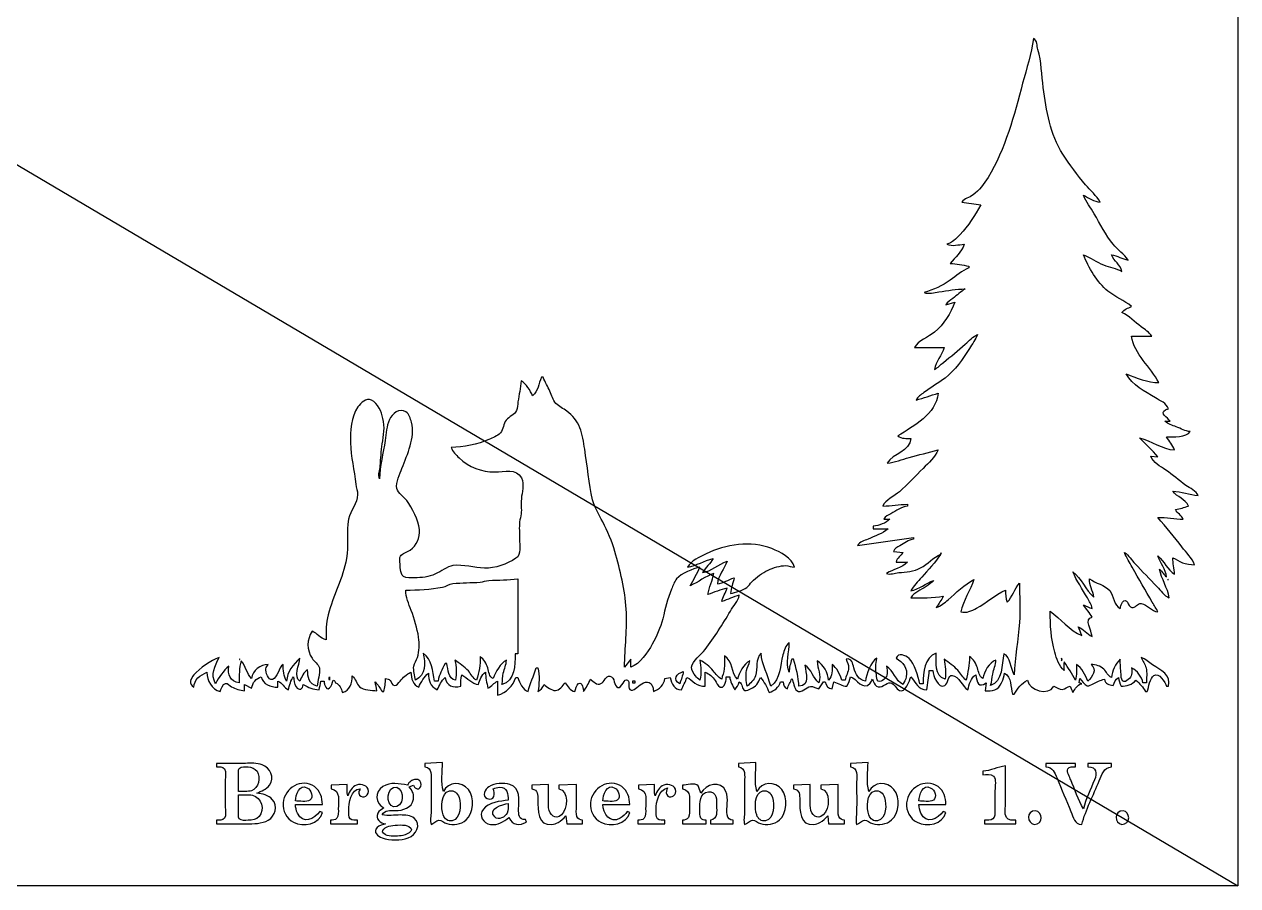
# Model space of a CAD drawing. Header units: millimetres. Extents: x -440 to 440, y -260 to 260.
# Drawn here: x 220 to 440, y -260 to -103.8 of the extents above; entities that cross this region are included whole.
import ezdxf

# ---------------------------------------------------------------- set-up
doc = ezdxf.new("R2010")
doc.units = ezdxf.units.MM
doc.layers.get('0').update_dxf_attribs({"linetype": 'CONTINUOUS'})

msp = doc.modelspace()

# ---------------------------------------------------------------- linework, layer by layer
for p, q in [((-440, 260), (440, -260)), ((440, 260), (440, -260)), ((391.23, -147.63), (391.23, -147.95)), ((387.1, -154.62), (388.69, -154.14)), ((420.76, -160.33), (424.41, -160.33)), ((381.39, -162.4), (386.78, -162.4)), ((314.08, -167.79), (313.76, -167.79)), ((426.79, -175.73), (427.74, -175.73)), ((424.25, -182.08), (425.52, -182.24)), ((380.12, -190.81), (380.12, -191.13)), ((375.83, -193.51), (376.94, -193.51)), ((373.92, -194.78), (373.92, -195.26)), ((373.92, -195.26), (376.62, -195.26)), ((371.07, -198.27), (381.23, -196.85)), ((381.23, -196.85), (381.23, -197.16)), ((377.58, -199.39), (379.32, -199.54)), ((378.05, -201.29), (380.12, -201.29)), ((309.47, -204.31), (309.47, -217.96)), ((296.61, -219.71), (296.3, -219.71)), ((309.47, -217.96), (309, -217.96)), ((329.95, -218.91), (328.84, -220.34)), ((329.95, -220.34), (329.95, -218.91)), ((359.48, -218.91), (359.16, -218.91)), ((408.06, -218.75), (408.06, -219.23)), ((275.34, -222.09), (275.34, -222.72)), ((312.81, -220.5), (313.12, -220.5)), ((343.44, -223.83), (343.44, -221.29)), ((347.25, -222.09), (347.89, -222.09)), ((384.08, -220.98), (384.72, -220.98)), ((259.94, -224.63), (259.94, -223.52)), ((259.94, -223.52), (261.21, -224.15)), ((265.97, -223.99), (265.97, -222.88)), ((273.75, -222.88), (274.39, -222.88)), ((295.03, -222.88), (294.39, -222.88)), ((305.82, -222.88), (305.82, -225.42)), ((309.15, -222.25), (309.47, -222.25)), ((336.14, -222.4), (337.09, -222.25)), ((357.1, -223.04), (357.57, -223.04)), ((364.08, -224.31), (364.88, -223.04)), ((364.88, -223.04), (365.19, -223.04)), ((366.46, -224.31), (366.78, -223.04)), ((368.84, -222.72), (368.21, -222.72)), ((382.97, -223.36), (382.34, -223.36)), ((394.4, -223.2), (394.24, -224.63)), ((411.23, -223.2), (411.39, -222.4)), ((423.45, -223.2), (422.82, -223.2)), ((427.11, -223.83), (427.42, -223.83)), ((284.87, -224.79), (285.18, -224.79)), ((399.17, -225.26), (399.48, -225.26)), ((423.3, -224.79), (423.61, -224.79)), ((254.86, -237.8), (254.86, -238.44)), ((260.1, -237.8), (254.86, -237.8)), ((295.82, -237.64), (292.64, -237.8)), ((292.64, -237.8), (292.64, -238.44)), ((352.65, -237.64), (349.48, -237.8)), ((349.48, -237.8), (349.48, -238.44)), ((372.97, -237.64), (369.8, -237.8)), ((369.8, -237.8), (369.8, -238.44)), ((393.77, -239.23), (393.77, -239.87)), ((397.9, -244.95), (397.9, -238.28)), ((405.2, -237.8), (405.2, -238.44)), ((410.6, -237.8), (405.2, -237.8)), ((410.6, -238.44), (410.6, -237.8)), ((417.1, -237.8), (412.82, -237.8)), ((412.82, -237.8), (412.82, -238.44)), ((417.1, -238.44), (417.1, -237.8)), ((256.45, -240.82), (256.45, -245.74)), ((258.83, -242.88), (258.83, -239.87)), ((278.52, -241.61), (275.66, -241.77)), ((275.66, -241.77), (275.66, -242.41)), ((289.79, -242.09), (290.58, -241.77)), ((293.76, -241.14), (293.76, -246.53)), ((315.03, -241.61), (312.01, -241.77)), ((312.01, -241.77), (312.01, -242.41)), ((315.03, -244.15), (315.03, -241.61)), ((320.11, -241.61), (316.93, -241.77)), ((316.93, -241.77), (316.93, -242.41)), ((320.11, -245.58), (320.11, -241.61)), ((334.24, -241.61), (331.38, -241.77)), ((331.38, -241.77), (331.38, -242.41)), ((339.32, -241.77), (339.32, -242.41)), ((362.49, -241.61), (359.48, -241.77)), ((359.48, -241.77), (359.48, -242.41)), ((362.49, -244.15), (362.49, -241.61)), ((367.57, -241.61), (364.4, -241.77)), ((364.4, -241.77), (364.4, -242.41)), ((367.57, -245.58), (367.57, -241.61)), ((258.83, -246.53), (258.83, -243.52)), ((395.99, -242.72), (395.99, -246.38)), ((269.15, -245.26), (274.07, -245.26)), ((324.87, -245.26), (329.79, -245.26)), ((382.18, -245.26), (387.1, -245.26)), ((254.86, -248.12), (254.86, -248.76)), ((274.07, -246.69), (273.59, -246.53)), ((275.5, -248.12), (275.5, -248.76)), ((280.42, -248.76), (280.42, -248.12)), ((311.06, -248.44), (310.9, -247.96)), ((318.2, -247.33), (318.36, -248.76)), ((321.22, -248.76), (321.22, -248.12)), ((329.79, -246.69), (329.32, -246.53)), ((331.22, -248.12), (331.22, -248.76)), ((336.14, -248.76), (336.14, -248.12)), ((339.32, -248.12), (339.32, -248.76)), ((343.6, -248.76), (343.6, -248.12)), ((344.4, -248.12), (344.4, -248.76)), ((348.52, -248.76), (348.52, -248.12)), ((365.67, -247.33), (365.83, -248.76)), ((368.69, -248.76), (368.69, -248.12)), ((387.1, -246.69), (386.62, -246.53)), ((394.09, -248.12), (394.09, -248.76)), ((399.8, -248.76), (399.8, -248.12)), ((254.86, -248.76), (260.26, -248.76)), ((275.5, -248.76), (280.42, -248.76)), ((318.36, -248.76), (321.22, -248.76)), ((331.22, -248.76), (336.14, -248.76)), ((339.32, -248.76), (343.6, -248.76)), ((344.4, -248.76), (348.52, -248.76)), ((365.83, -248.76), (368.69, -248.76)), ((394.09, -248.76), (399.8, -248.76)), ((440, -260), (-440, -260))]:
    msp.add_line(p, q)
msp.add_lwpolyline([(330.74, -223.2), (330.74, -222.88), (330.27, -222.88), (330.27, -223.2)], close=True)
for points in [[(402.98, -106.36), (402.62, -109.1), (401.71, -111.79), (401, -114.45)], [(403.77, -108.35), (403.54, -107.59), (403.77, -106.78), (402.98, -106.36)], [(404.74, -115.25), (404.43, -113.01), (404.43, -110.52), (403.77, -108.35)], [(401, -114.45), (399.47, -120.26), (397.89, -126.36), (394.75, -131.55)], [(408.3, -127.31), (405.97, -123.7), (405.32, -119.41), (404.74, -115.25)], [(412.41, -132.87), (410.94, -131.11), (409.55, -129.24), (408.3, -127.31)], [(394.75, -131.55), (394.05, -132.71), (393.1, -133.89), (392.02, -134.71)], [(415.04, -136.04), (414.46, -134.86), (413.25, -133.88), (412.41, -132.87)], [(392.02, -134.71), (391.35, -135.22), (390.42, -135.32), (389.96, -136.04)], [(389.96, -136.04), (391.14, -136.14), (392.28, -136.35), (393.45, -136.52)], [(413.99, -138.12), (413.34, -136.99), (412.49, -136.02), (412.02, -134.77)], [(412.02, -134.77), (412.97, -135.27), (413.97, -135.91), (415.04, -136.04)], [(393.45, -136.52), (392.3, -138.44), (391.19, -140.3), (389.63, -141.92)], [(417.42, -143.66), (416.08, -141.99), (415.05, -139.97), (413.99, -138.12)], [(389.63, -141.92), (388.92, -142.66), (388.26, -143.37), (387.26, -143.66)], [(387.26, -143.66), (388.23, -144.07), (389.42, -143.71), (390.43, -143.66)], [(390.43, -143.66), (389.89, -145.15), (388.81, -145.95), (387.89, -147.16)], [(420.12, -146.52), (419.48, -145.46), (418.22, -144.65), (417.42, -143.66)], [(387.89, -147.16), (389.03, -147.17), (390.12, -147.4), (391.23, -147.63)], [(416.47, -152.16), (414.5, -150.54), (412.99, -147.9), (412.02, -145.57)], [(412.02, -145.57), (413.29, -146.05), (414.41, -146.89), (415.68, -147.4)], [(419.01, -148.59), (418.73, -147.4), (417.58, -146.67), (417.1, -145.57)], [(417.1, -145.57), (418.16, -145.73), (419.07, -146.34), (420.12, -146.52)], [(391.23, -147.95), (389.99, -148.42), (388.98, -149.43), (387.89, -150.17)], [(415.68, -147.4), (416.81, -147.86), (417.9, -147.98), (419.01, -148.59)], [(387.89, -150.17), (386.44, -151.17), (384.83, -151.94), (383.13, -152.4)], [(385.83, -152.3), (387.39, -152.08), (389.01, -151.76), (390.59, -151.76)], [(390.59, -151.76), (389.8, -152.25), (389.12, -152.91), (388.37, -153.47)], [(383.13, -152.4), (383.98, -152.75), (384.96, -152.43), (385.83, -152.3)], [(388.37, -153.47), (387.88, -153.83), (387.38, -154.07), (387.1, -154.62)], [(420.76, -154.94), (419.48, -153.84), (417.79, -153.25), (416.47, -152.16)], [(388.69, -154.14), (388.01, -156.14), (386.68, -158.26), (385.04, -159.6)], [(419.01, -156.05), (419.41, -155.39), (420.11, -155.3), (420.76, -154.94)], [(422.5, -158.62), (421.37, -157.76), (420.3, -156.65), (419.01, -156.05)], [(385.04, -159.6), (383.93, -160.5), (382.05, -161.1), (381.39, -162.4)], [(390.6, -161.75), (391.31, -161.13), (391.97, -160.45), (392.82, -160.02)], [(392.82, -160.02), (392.46, -160.92), (391.86, -161.74), (391.35, -162.56)], [(425.68, -168.75), (424.31, -165.87), (421.16, -163.68), (420.76, -160.33)], [(424.41, -160.33), (423.98, -159.59), (423.18, -159.14), (422.5, -158.62)], [(386.78, -162.4), (386.34, -163.76), (385.22, -164.94), (385.04, -166.37)], [(386.63, -165.1), (387.99, -164.03), (389.29, -162.88), (390.6, -161.75)], [(391.35, -162.56), (390.13, -164.51), (388.79, -166.5), (386.94, -167.92)], [(385.04, -166.37), (385.65, -166.06), (386.1, -165.52), (386.63, -165.1)], [(425.09, -171.51), (423.18, -170.3), (420.89, -169.26), (419.8, -167.16)], [(419.8, -167.16), (421.57, -167.91), (423.74, -168.71), (425.68, -168.75)], [(310.11, -168.43), (309.93, -169.71), (309.73, -170.97), (309.51, -172.24)], [(312.17, -171.13), (311.79, -170.21), (310.97, -168.95), (310.11, -168.43)], [(313.76, -167.79), (313.24, -168.9), (313.17, -170.34), (312.17, -171.13)], [(315.29, -170.33), (314.92, -169.47), (314.43, -168.67), (314.08, -167.79)], [(386.94, -167.92), (385.7, -168.86), (384.33, -169.6), (383.09, -170.57)], [(282.95, -171.94), (281.94, -171.49), (281.02, -172.4), (280.48, -173.17)], [(316.39, -172.52), (315.82, -171.89), (315.61, -171.09), (315.29, -170.33)], [(385.67, -170.65), (385.28, -174.57), (381.28, -176.57), (378.37, -178.43)], [(383.09, -170.57), (382.55, -170.99), (381.93, -171.25), (381.7, -171.92)], [(381.7, -171.92), (383.04, -171.56), (384.36, -171.1), (385.67, -170.65)], [(427.42, -173.51), (427.13, -172.47), (425.93, -172.05), (425.09, -171.51)], [(280.48, -173.17), (279.2, -174.98), (279.1, -177.57), (279.15, -179.7)], [(285.02, -175.26), (284.73, -174.09), (284.16, -172.46), (282.95, -171.94)], [(289.2, -174.05), (288.06, -173.26), (286.68, -174.45), (286.21, -175.46)], [(309.51, -172.24), (309.42, -172.77), (309.49, -173.32), (309.24, -173.82)], [(318.37, -173.92), (317.74, -173.44), (316.92, -173.1), (316.39, -172.52)], [(427.74, -175.73), (427.33, -175.04), (425.7, -174.37), (426.92, -173.69)], [(426.92, -173.69), (427.08, -173.61), (427.26, -173.57), (427.42, -173.51)], [(284.91, -179.86), (285.15, -178.36), (285.41, -176.77), (285.02, -175.26)], [(286.21, -175.46), (285.64, -176.67), (285.68, -177.95), (285.44, -179.22)], [(288.48, -184.3), (289.45, -181.68), (290.91, -178.83), (290.19, -175.94)], [(290.19, -175.94), (290.03, -175.29), (289.77, -174.45), (289.2, -174.05)], [(307.38, -175.56), (306.84, -176.25), (306.93, -177.22), (306.32, -177.87)], [(309.24, -173.82), (308.86, -174.59), (307.91, -174.89), (307.38, -175.56)], [(320.74, -176.93), (320.25, -175.73), (319.4, -174.7), (318.37, -173.92)], [(428.85, -176.78), (428.12, -176.49), (427.36, -176.29), (426.79, -175.73)], [(306.32, -177.87), (305.78, -178.44), (304.94, -178.78), (304.23, -179.09)], [(321.6, -180.81), (321.39, -179.54), (321.22, -178.14), (320.74, -176.93)], [(427.11, -178.59), (428.22, -178.59), (430.77, -178.66), (431.39, -177.64)], [(431.39, -177.64), (430.47, -177.54), (429.7, -177.11), (428.85, -176.78)], [(279.15, -179.7), (279.21, -182.17), (279.85, -184.71), (280.12, -187.16)], [(285.44, -179.22), (285.02, -181.47), (284.53, -183.93), (284.39, -186.21)], [(284.54, -183.83), (284.63, -182.51), (284.69, -181.17), (284.91, -179.86)], [(304.23, -179.09), (302.23, -179.94), (299.58, -180.45), (297.41, -180.49)], [(380.75, -178.91), (380.54, -181.25), (377.54, -181.57), (376.46, -183.35)], [(378.37, -178.43), (379.02, -178.93), (379.95, -178.9), (380.75, -178.91)], [(425.52, -182.24), (424.59, -180.92), (423.23, -179.96), (422.18, -178.75)], [(422.18, -178.75), (424.33, -179.29), (426.27, -180.85), (428.53, -180.97)], [(428.53, -180.97), (428.2, -180.09), (427.57, -179.4), (427.11, -178.59)], [(297.41, -180.49), (297.62, -181.28), (298.26, -181.84), (298.84, -182.39)], [(298.84, -182.39), (300.64, -184.13), (302.87, -184.95), (305.34, -184.94)], [(323.04, -190.02), (322.31, -187.03), (322.11, -183.86), (321.6, -180.81)], [(376.46, -183.35), (377.81, -183.19), (379.14, -182.7), (380.43, -182.32)], [(380.43, -182.32), (382.16, -181.82), (383.94, -181.46), (385.67, -180.97)], [(385.67, -180.97), (385.16, -182.27), (383.94, -183.33), (382.97, -184.3)], [(426.95, -184.6), (425.91, -183.89), (424.68, -183.34), (424.25, -182.08)], [(284.39, -186.21), (284.13, -185.33), (284.48, -184.7), (284.54, -183.83)], [(287.55, -187.96), (287.3, -186.87), (288.11, -185.3), (288.48, -184.3)], [(305.34, -184.94), (306.96, -184.93), (309.26, -184.18), (310.13, -186.05)], [(382.97, -184.3), (381.55, -185.72), (380.2, -187.22), (378.69, -188.54)], [(430.6, -187.4), (429.35, -186.51), (428.22, -185.46), (426.95, -184.6)], [(310.13, -186.05), (310.73, -187.34), (310.23, -188.55), (310.12, -189.86)], [(280.42, -189.07), (280.4, -190.63), (279.12, -191.96), (278.8, -193.51)], [(280.12, -187.16), (280.2, -187.82), (280.43, -188.39), (280.42, -189.07)], [(289.33, -190.13), (288.83, -189.46), (287.74, -188.79), (287.55, -187.96)], [(378.69, -188.54), (377.85, -189.28), (376.03, -190.08), (375.67, -191.13)], [(431.07, -191.13), (430.48, -189.87), (429.02, -189.52), (428.22, -188.43)], [(428.22, -188.43), (429.76, -188.48), (431.27, -189.1), (432.82, -189.23)], [(432.82, -189.23), (432.53, -188.42), (431.29, -187.89), (430.6, -187.4)], [(291.66, -195.42), (291.51, -193.7), (290.35, -191.49), (289.33, -190.13)], [(310.12, -189.86), (310.05, -190.76), (310.16, -191.66), (310.1, -192.56)], [(324.87, -193.99), (324.22, -192.72), (323.38, -191.42), (323.04, -190.02)], [(375.67, -191.13), (377.18, -191.13), (378.63, -190.83), (380.12, -190.81)], [(380.12, -191.13), (379.06, -191.27), (378.02, -192.01), (377.1, -192.52)], [(428.69, -191.77), (429.52, -191.65), (430.29, -191.41), (431.07, -191.13)], [(278.8, -193.51), (278.32, -195.88), (278.83, -198.3), (278.42, -200.66)], [(310.1, -192.56), (310.06, -193.05), (309.86, -193.5), (309.81, -193.99)], [(376.94, -193.51), (376.23, -194.26), (374.94, -194.68), (373.92, -194.78)], [(377.1, -192.52), (376.58, -192.81), (376.13, -192.99), (375.83, -193.51)], [(429.89, -198.56), (428.46, -196.75), (427.02, -194.95), (425.52, -193.19)], [(425.52, -193.19), (427.07, -193.19), (428.56, -193.51), (430.12, -193.51)], [(430.12, -193.51), (429.77, -192.83), (429.1, -192.43), (428.69, -191.77)], [(289.95, -199.12), (291.12, -198.28), (291.79, -196.86), (291.66, -195.42)], [(309.81, -193.99), (309.69, -195.02), (309.79, -196.12), (309.79, -197.16)], [(327.09, -199.39), (326.58, -197.53), (325.75, -195.7), (324.87, -193.99)], [(376.62, -195.26), (375.59, -196.13), (374.21, -196.6), (372.97, -197.13)], [(309.79, -197.16), (309.79, -198.21), (310.15, -199.96), (309.14, -200.62)], [(355.52, -198.86), (351.77, -197.37), (347.15, -198.09), (343.6, -199.81)], [(372.97, -197.13), (372.3, -197.42), (371.46, -197.64), (371.07, -198.27)], [(381.23, -197.16), (380.31, -197.29), (379.53, -197.88), (378.75, -198.35)], [(288.2, -200.23), (288.54, -199.66), (289.43, -199.49), (289.95, -199.12)], [(329.14, -209.86), (328.9, -206.33), (328.04, -202.79), (327.09, -199.39)], [(343.6, -199.81), (342.41, -200.4), (340.91, -201), (340.27, -202.24)], [(359.64, -202.24), (359.17, -200.53), (357.06, -199.47), (355.52, -198.86)], [(378.75, -198.35), (378.22, -198.66), (377.77, -198.77), (377.58, -199.39)], [(379.32, -199.54), (378.87, -200.14), (378.26, -200.55), (378.05, -201.29)], [(382.5, -202.37), (383.8, -201.67), (384.81, -200.44), (386.15, -199.86)], [(386.15, -199.86), (385.16, -201.36), (383.88, -202.71), (382.7, -204.06)], [(386.2, -199.76), (386.19, -199.75), (386.18, -199.58), (386.25, -199.65)], [(386.25, -199.65), (386.26, -199.66), (386.27, -199.83), (386.2, -199.76)], [(420.89, -202.24), (420.41, -201.35), (419.81, -200.52), (419.49, -199.54)], [(419.49, -199.54), (420.24, -200.11), (420.77, -200.92), (421.4, -201.61)], [(427.11, -203.99), (426.93, -202.65), (425.95, -201.46), (425.52, -200.18)], [(425.52, -200.18), (426.63, -201.14), (427.3, -202.73), (428.53, -203.51)], [(432.19, -201.77), (431.73, -200.6), (430.67, -199.54), (429.89, -198.56)], [(278.42, -200.66), (277.8, -204.2), (275.96, -207.39), (275.1, -210.86)], [(288.11, -201.29), (288.06, -200.94), (288.01, -200.55), (288.2, -200.23)], [(288.73, -203.89), (288.07, -203.35), (288.2, -202.06), (288.11, -201.29)], [(297.72, -201.95), (296.66, -202.11), (295.54, -203.02), (294.55, -203.46)], [(303.44, -202.4), (301.61, -202.32), (299.54, -201.68), (297.72, -201.95)], [(309.14, -200.62), (307.57, -201.65), (305.32, -202.47), (303.44, -202.4)], [(342.49, -202.24), (341.22, -202.51), (339.14, -203.35), (338.27, -204.34)], [(340.27, -202.24), (341.86, -201.91), (343.3, -201.05), (344.87, -200.66)], [(340.75, -205.58), (341.32, -204.47), (342.01, -203.39), (342.49, -202.24)], [(344.87, -200.66), (344.42, -201.63), (343.48, -202.26), (342.97, -203.2)], [(342.97, -203.2), (344.52, -202.99), (345.93, -201.67), (347.41, -201.13)], [(347.41, -201.13), (346.96, -202.57), (345.81, -203.72), (345.67, -205.26)], [(354.87, -202.76), (355.76, -202.32), (357.05, -201.93), (358.05, -201.94)], [(358.05, -201.94), (358.59, -201.95), (359.09, -202.21), (359.64, -202.24)], [(380.12, -201.29), (379.07, -202.36), (377.54, -202.59), (376.31, -203.35)], [(378.53, -203.21), (379.89, -203.07), (381.27, -203.03), (382.5, -202.37)], [(424.51, -208.59), (423.3, -206.47), (422.05, -204.39), (420.89, -202.24)], [(421.4, -201.61), (422.7, -203), (424.04, -204.36), (425.35, -205.74)], [(428.53, -203.51), (428.53, -202.47), (428.22, -201.53), (428.22, -200.5)], [(428.22, -200.5), (428.87, -200.68), (429.34, -201.15), (429.96, -201.42)], [(429.96, -201.42), (430.63, -201.69), (431.47, -201.71), (432.19, -201.77)], [(290.74, -204.15), (290.14, -204.15), (289.23, -204.31), (288.73, -203.89)], [(294.55, -203.46), (293.27, -204.04), (292.12, -204.15), (290.74, -204.15)], [(304.23, -204.63), (306.03, -204.53), (307.7, -204.61), (309.47, -204.31)], [(338.27, -204.34), (337.84, -204.84), (337.6, -205.61), (337.34, -206.21)], [(345.03, -203.35), (343.51, -203.86), (342.21, -204.95), (340.75, -205.58)], [(343.92, -207.16), (344.19, -205.87), (344.75, -204.65), (345.03, -203.35)], [(345.67, -205.26), (346.73, -205.13), (347.68, -204.5), (348.68, -204.15)], [(348.68, -204.15), (348.54, -205.13), (348.09, -206.01), (348.05, -207.01)], [(351.9, -204.88), (352.74, -204.03), (353.8, -203.29), (354.87, -202.76)], [(376.31, -203.35), (377.02, -203.65), (377.78, -203.28), (378.53, -203.21)], [(382.7, -204.06), (382.01, -204.83), (381.19, -205.58), (380.75, -206.53)], [(387.49, -208.12), (388.93, -206.94), (390.5, -205.28), (392.18, -204.47)], [(392.18, -204.47), (391.51, -206.46), (390.23, -208.26), (389.8, -210.34)], [(412.74, -207.8), (411.9, -206.24), (410.74, -204.69), (410.12, -203.04)], [(410.12, -203.04), (411.63, -204.32), (412.42, -206.34), (413.93, -207.64)], [(413.93, -207.64), (413.75, -206.5), (413.05, -205.5), (413.14, -204.31)], [(413.14, -204.31), (414.21, -205.17), (415.91, -205.46), (416.81, -206.48)], [(427.58, -207.8), (427.31, -205.98), (426.15, -204.37), (425.84, -202.56)], [(425.84, -202.56), (426.29, -203.03), (426.6, -203.57), (427.11, -203.99)], [(427.32, -204.41), (427.31, -204.42), (427.3, -204.59), (427.37, -204.52)], [(427.37, -204.52), (427.38, -204.51), (427.39, -204.34), (427.32, -204.41)], [(289.15, -206.37), (291.32, -206.37), (293.68, -206.24), (295.82, -205.85)], [(290.15, -210.07), (289.7, -208.85), (289.18, -207.69), (289.15, -206.37)], [(295.82, -205.85), (296.49, -205.73), (297.04, -205.25), (297.72, -205.18)], [(297.72, -205.18), (299.35, -205.02), (301.01, -205.08), (302.65, -204.93)], [(302.65, -204.93), (303.19, -204.87), (303.69, -204.66), (304.23, -204.63)], [(337.34, -206.21), (336.58, -207.97), (336.24, -209.75), (335.75, -211.58)], [(347.41, -206.05), (346.26, -206.21), (345.07, -206.86), (343.92, -207.16)], [(346.46, -208.43), (346.67, -207.6), (347.16, -206.88), (347.41, -206.05)], [(348.05, -207.01), (348.94, -206.81), (350.27, -206.48), (351.01, -205.92)], [(351.01, -205.92), (351.37, -205.64), (351.58, -205.2), (351.9, -204.88)], [(380.75, -206.53), (382.24, -206.21), (383.46, -205.15), (384.88, -204.62)], [(382.02, -206.62), (381.51, -206.94), (380.96, -207.22), (380.75, -207.8)], [(384.88, -204.62), (384.1, -205.47), (382.98, -206.01), (382.02, -206.62)], [(392.66, -209.65), (394.47, -208.7), (396, -207.19), (397.9, -206.37)], [(397.9, -206.37), (397.9, -207.16), (397.9, -207.86), (398.21, -208.59)], [(398.21, -208.59), (399.14, -207.6), (399.52, -206.14), (400.44, -205.1)], [(400.44, -205.1), (400.44, -207.49), (400.59, -209.85), (400.42, -212.24)], [(416.81, -206.48), (417.59, -207.36), (417.5, -209.27), (418.69, -209.7)], [(425.35, -205.74), (426.06, -206.48), (426.63, -207.36), (427.58, -207.8)], [(349.64, -207.32), (348.52, -207.55), (347.55, -208.16), (346.46, -208.43)], [(348.03, -210.19), (348.58, -209.25), (349.42, -208.41), (349.64, -207.32)], [(380.75, -207.8), (382.65, -207.8), (384.76, -207.83), (386.62, -207.48)], [(386.62, -207.48), (386.33, -208.25), (385.73, -208.82), (385.35, -209.55)], [(385.35, -209.55), (386.21, -209.31), (386.81, -208.67), (387.49, -208.12)], [(413.61, -209.7), (413.49, -208.97), (413.08, -208.44), (412.74, -207.8)], [(418.88, -209.06), (418.95, -208.91), (419.02, -208.74), (419.11, -208.6)], [(419.11, -208.6), (419.9, -207.43), (420.09, -209.45), (420.8, -209.56)], [(420.8, -209.56), (421.46, -209.65), (421.8, -208.72), (422.5, -208.84)], [(422.5, -208.84), (423.64, -209.02), (424.36, -210.18), (425.52, -210.34)], [(425.52, -210.34), (425.27, -209.7), (424.85, -209.19), (424.51, -208.59)], [(275.1, -210.86), (274.72, -212.37), (274.71, -213.86), (274.71, -215.42)], [(291.49, -214.94), (291.25, -213.31), (290.72, -211.61), (290.15, -210.07)], [(328.84, -220.34), (328.85, -216.85), (329.38, -213.36), (329.14, -209.86)], [(343.43, -217.17), (345.1, -214.94), (346.63, -212.58), (348.03, -210.19)], [(389.8, -210.34), (390.86, -210.59), (391.72, -210.15), (392.66, -209.65)], [(406.83, -217.64), (406.15, -215.11), (405.99, -212.8), (405.99, -210.18)], [(405.99, -210.18), (407.83, -211.55), (409.58, -213.72), (411.71, -214.63)], [(413.61, -211.29), (413.15, -210.5), (412.53, -209.83), (412.02, -209.07)], [(412.02, -209.07), (412.55, -209.29), (413.06, -209.55), (413.61, -209.7)], [(418.69, -209.7), (418.74, -209.47), (418.78, -209.28), (418.88, -209.06)], [(335.75, -211.58), (335.33, -213.18), (334.64, -214.76), (333.85, -216.21)], [(400.42, -212.24), (400.2, -215.43), (399.62, -218.58), (399.48, -221.77)], [(411.71, -214.63), (411.57, -214.06), (411.28, -213.58), (411.07, -213.04)], [(411.07, -213.04), (412.02, -213.46), (412.65, -214.36), (413.61, -214.78)], [(413.61, -214.78), (413.51, -213.76), (412.07, -211.54), (413.61, -211.29)], [(272.17, -213.83), (271.21, -215.35), (271.18, -217.23), (272.18, -218.75)], [(274.71, -215.42), (273.71, -215.16), (273.13, -214.2), (272.17, -213.83)], [(291.29, -218.59), (291.63, -217.48), (291.65, -216.09), (291.49, -214.94)], [(333.85, -216.21), (333.03, -217.7), (331.62, -219.77), (329.95, -220.34)], [(340.99, -220.34), (341.1, -219.26), (342.79, -218.02), (343.43, -217.17)], [(358.68, -215.9), (357.95, -216.41), (357.78, -217.3), (357.55, -218.12)], [(358.68, -221.29), (358.01, -219.69), (358.68, -217.6), (358.68, -215.9)], [(380.42, -218.78), (379.79, -218.19), (378.41, -217.66), (378.05, -218.75)], [(408.53, -220.98), (407.61, -220.17), (407.14, -218.8), (406.83, -217.64)], [(255.34, -218.59), (253.82, -219.11), (251.82, -220.57), (250.75, -221.77)], [(254.7, -223.36), (253.68, -221.69), (254.61, -220.15), (255.34, -218.59)], [(259.31, -219.23), (258.92, -220.51), (258.99, -221.87), (258.99, -223.2)], [(259.04, -218.86), (259.03, -218.87), (259.02, -219.04), (259.1, -218.96)], [(259.1, -218.96), (259.1, -218.96), (259.11, -218.79), (259.04, -218.86)], [(261.21, -222.4), (260.32, -221.52), (260.16, -220.17), (259.31, -219.23)], [(264.23, -219.86), (262.76, -219.91), (261.43, -220.89), (261.21, -222.4)], [(263.78, -220.66), (263.81, -220.35), (264.1, -220.13), (264.23, -219.86)], [(266.93, -219.86), (266.11, -220.46), (265.92, -222.22), (265, -222.59)], [(267.56, -222.88), (266.99, -221.88), (266.93, -221), (266.93, -219.86)], [(269.94, -218.75), (268.81, -219.79), (267.64, -221.3), (267.56, -222.88)], [(269.94, -222.88), (268.8, -222.18), (269.89, -219.91), (269.94, -218.75)], [(272.18, -218.75), (272.57, -219.34), (273.33, -219.8), (273.5, -220.5)], [(290.63, -220.18), (290.73, -219.61), (291.12, -219.15), (291.29, -218.59)], [(292.33, -217.8), (292.67, -219.64), (292.91, -221.76), (290.9, -222.72)], [(294.39, -222.88), (294.04, -221.04), (293.93, -219.04), (292.33, -217.8)], [(296.3, -219.71), (295.72, -220.85), (295.27, -221.59), (295.03, -222.88)], [(298.2, -222.72), (296.82, -222.49), (296.87, -220.78), (296.61, -219.71)], [(300.51, -221.05), (299.83, -220.3), (298.9, -219.61), (298.04, -219.07)], [(298.04, -219.07), (298.44, -220.34), (298.3, -221.42), (298.2, -222.72)], [(302.65, -218.44), (302.71, -219.99), (302.49, -221.24), (302.01, -222.72)], [(304.05, -220.5), (303.81, -219.69), (303.32, -218.94), (302.65, -218.44)], [(307.41, -219.07), (306.27, -219.68), (305.46, -221.22), (305.03, -222.4)], [(309, -217.96), (309, -219.9), (308.91, -222.87), (306.61, -223.52)], [(306.85, -221.45), (307.03, -220.62), (307.39, -219.94), (307.41, -219.07)], [(344.91, -221.02), (344.3, -220.31), (343.34, -219.48), (342.49, -219.07)], [(342.49, -219.07), (342.72, -220.43), (342.77, -221.35), (342.49, -222.72)], [(346.94, -218.28), (346.94, -219.08), (347.05, -219.86), (346.92, -220.66)], [(349.32, -222.56), (348.09, -221.4), (348.56, -219.26), (346.94, -218.28)], [(351.54, -219.23), (350.47, -219.75), (349.53, -221.41), (349.32, -222.56)], [(350.95, -220.99), (351.08, -220.36), (351.47, -219.89), (351.54, -219.23)], [(353.6, -217.8), (352.49, -218.99), (353, -220.51), (352.57, -221.93)], [(355.35, -223.83), (354.85, -221.74), (353.7, -220.03), (353.6, -217.8)], [(357.55, -218.12), (356.99, -220.1), (357.18, -222.47), (355.35, -223.83)], [(359.16, -218.91), (358.88, -219.73), (358.69, -220.42), (358.68, -221.29)], [(360.43, -223.83), (360.41, -222.28), (359.93, -220.4), (359.48, -218.91)], [(365.83, -222.72), (365.75, -221.44), (364.87, -219.9), (363.76, -219.23)], [(363.76, -219.23), (363.8, -220.72), (364.55, -221.7), (364.08, -223.2)], [(366.46, -219.86), (366.46, -220.87), (366.56, -221.95), (365.83, -222.72)], [(368.21, -222.72), (367.98, -221.81), (367.27, -220.37), (366.46, -219.86)], [(370.4, -220.5), (370.15, -219.67), (370.08, -218.67), (369, -218.91)], [(369, -218.91), (369.19, -219.42), (369.48, -219.94), (369.45, -220.49)], [(374.56, -218.75), (373.5, -219.37), (372.64, -221.71), (372.5, -222.88)], [(374.49, -221.77), (374.35, -220.73), (374.33, -219.77), (374.56, -218.75)], [(378.05, -218.75), (379.34, -219.33), (380.2, -220.65), (379.91, -222.09)], [(382.34, -223.36), (382.06, -222.04), (381.42, -219.72), (380.42, -218.78)], [(385.35, -217.8), (383.13, -218.65), (382.97, -221.3), (382.97, -223.36)], [(386.94, -222.56), (384.94, -221.95), (385.35, -219.42), (385.35, -217.8)], [(389.25, -220.92), (388.55, -220.18), (387.62, -219.49), (386.78, -218.91)], [(386.78, -218.91), (386.96, -220.21), (387.11, -221.23), (386.94, -222.56)], [(391.39, -218.44), (391.39, -219.98), (391.06, -221.23), (390.75, -222.72)], [(392.81, -220.5), (392.58, -219.76), (392.07, -218.83), (391.39, -218.44)], [(396.15, -219.07), (394.93, -219.5), (394.03, -221.2), (393.77, -222.4)], [(397.58, -217.96), (397.2, -219.81), (397.44, -223.04), (395.2, -223.67)], [(395.59, -221.61), (395.77, -220.75), (396.12, -219.96), (396.15, -219.07)], [(399.48, -221.77), (398.84, -220.74), (398.82, -218.39), (397.58, -217.96)], [(408.06, -219.23), (408.17, -218.98), (408.17, -219), (408.06, -218.75)], [(408.53, -219.39), (408.35, -219.89), (408.51, -220.44), (408.53, -220.98)], [(410.6, -222.72), (409.93, -221.57), (409.28, -220.49), (408.53, -219.39)], [(410.75, -219.86), (410.84, -220.9), (410.81, -221.7), (410.6, -222.72)], [(412.82, -222.88), (412.4, -221.89), (411.72, -220.37), (410.75, -219.86)], [(413.45, -219.86), (414.49, -220.81), (413.74, -222.11), (412.82, -222.88)], [(415.73, -220.72), (415.15, -220.13), (414.25, -219.91), (413.45, -219.86)], [(418.69, -218.91), (417.88, -219.74), (417.18, -221.08), (417.1, -222.25)], [(418.84, -221.61), (418.76, -220.7), (418.69, -219.83), (418.69, -218.91)], [(424.57, -219.91), (423.9, -219.45), (423.26, -218.87), (422.5, -218.59)], [(422.5, -218.59), (422.75, -219.25), (423.21, -219.82), (423.38, -220.5)], [(427.42, -223.83), (428.03, -221.79), (425.99, -220.9), (424.57, -219.91)], [(250.75, -221.77), (250.12, -222.47), (249.8, -223.4), (250.73, -223.99)], [(250.73, -223.99), (250.78, -222.58), (251.92, -221.84), (253.12, -221.29)], [(253.12, -221.29), (253.12, -222.79), (253.97, -224.36), (255.5, -224.79)], [(257.08, -220.18), (256.11, -221.01), (255.25, -222.2), (254.7, -223.36)], [(258.99, -223.2), (257.35, -222.99), (256.81, -221.67), (257.08, -220.18)], [(261.21, -224.15), (261.35, -223.22), (262.04, -222.35), (262.96, -222.09)], [(262.96, -222.09), (263.18, -223.5), (264.71, -223.96), (265.97, -223.99)], [(265, -222.59), (264.24, -222.9), (263.73, -221.2), (263.78, -220.66)], [(267.88, -224.47), (268.12, -223.69), (268.28, -222.67), (268.83, -222.09)], [(268.83, -222.09), (268.9, -222.66), (268.9, -223.46), (269.27, -223.94)], [(271.37, -220.82), (270.69, -221.24), (270.28, -222.16), (269.94, -222.88)], [(273.12, -223.83), (271.6, -223.44), (271.37, -222.17), (271.37, -220.82)], [(273.5, -220.5), (273.74, -221.51), (273.13, -222.79), (273.12, -223.83)], [(275.34, -222.72), (275.23, -222.44), (275.23, -222.37), (275.34, -222.09)], [(277.72, -224.94), (279.07, -224.65), (279.43, -223.2), (279.47, -221.93)], [(279.47, -221.93), (280.14, -222.48), (280.17, -223.36), (280.79, -223.91)], [(288.12, -222.91), (288.69, -222.24), (289.28, -221.64), (290.1, -221.29)], [(290.1, -221.29), (290.15, -222.34), (290.42, -223.65), (291.53, -223.99)], [(290.9, -222.72), (290.83, -221.91), (290.48, -220.99), (290.63, -220.18)], [(291.53, -223.99), (291.89, -223.06), (292.55, -222.12), (293.28, -221.45)], [(293.28, -221.45), (293.28, -222.84), (293.58, -223.77), (294.87, -224.47)], [(299.15, -223.83), (299.15, -223.13), (299.15, -222.46), (299.31, -221.77)], [(299.31, -221.77), (300.31, -222.34), (301.17, -223.35), (302.33, -223.52)], [(302.01, -222.72), (301.3, -222.35), (301.04, -221.63), (300.51, -221.05)], [(302.33, -223.52), (302.51, -222.74), (302.9, -221.71), (303.6, -221.29)], [(303.6, -221.29), (303.64, -222.25), (303.83, -223.22), (304.07, -224.15)], [(305.03, -222.4), (304.26, -222.14), (304.25, -221.2), (304.05, -220.5)], [(306.61, -223.52), (306.74, -222.83), (306.69, -222.12), (306.85, -221.45)], [(311.38, -224.79), (311.61, -223.29), (312.41, -221.95), (312.81, -220.5)], [(313.12, -220.5), (313.44, -221.84), (313.37, -223.44), (313.12, -224.79)], [(324.54, -223.35), (325.11, -223.07), (325.43, -221.82), (326.15, -221.97)], [(326.15, -221.97), (327.23, -222.19), (326.76, -223.79), (327.61, -224.03)], [(338.84, -223.36), (337.39, -222.62), (338.34, -221.49), (339.48, -221.13)], [(339.48, -221.13), (339.4, -221.92), (339.08, -222.61), (338.84, -223.36)], [(341.71, -221.95), (341.37, -221.52), (340.93, -220.92), (340.99, -220.34)], [(342.49, -222.72), (342.19, -222.49), (341.95, -222.26), (341.71, -221.95)], [(343.44, -221.29), (344.21, -221.55), (344.78, -222.11), (345.24, -222.77)], [(346.46, -222.56), (345.73, -222.21), (345.42, -221.62), (344.91, -221.02)], [(346.92, -220.66), (346.82, -221.31), (346.55, -221.91), (346.46, -222.56)], [(347.19, -222.88), (347.25, -222.62), (347.25, -222.35), (347.25, -222.09)], [(347.89, -222.09), (348, -222.88), (348.42, -223.79), (348.84, -224.47)], [(351.06, -223.83), (350.86, -222.97), (350.77, -221.86), (350.95, -220.99)], [(352.57, -221.93), (352.34, -222.7), (351.61, -223.28), (351.06, -223.83)], [(361.54, -220.02), (361.66, -221.47), (362.55, -223.69), (360.43, -223.83)], [(364.08, -223.2), (362.97, -222.34), (362.78, -220.73), (361.54, -220.02)], [(369.45, -220.49), (369.42, -221.25), (368.94, -221.96), (368.84, -222.72)], [(369.16, -223.83), (369.39, -223.23), (369.71, -222.73), (369.8, -222.09)], [(369.8, -222.09), (370.83, -222.39), (372.1, -224.77), (373.36, -223.27)], [(372.5, -222.88), (371.3, -222.7), (370.73, -221.58), (370.4, -220.5)], [(374.81, -222.9), (374.51, -222.69), (374.54, -222.1), (374.49, -221.77)], [(376.31, -220.18), (376.47, -221.16), (376.72, -221.91), (375.81, -222.62)], [(379.32, -223.52), (377.97, -222.83), (377.61, -220.97), (376.31, -220.18)], [(378.69, -224.61), (379.72, -225.1), (380.5, -222.78), (380.75, -222.09)], [(379.91, -222.09), (379.81, -222.59), (379.5, -223.04), (379.32, -223.52)], [(380.75, -222.09), (381.6, -223.19), (382.06, -224.37), (383.61, -224.47)], [(383.61, -224.47), (383.76, -223.3), (384.03, -222.15), (384.08, -220.98)], [(384.72, -220.98), (384.78, -221.82), (385.64, -224.37), (386.89, -223.67)], [(386.89, -223.67), (387.48, -223.33), (387.47, -221.8), (388.23, -221.85)], [(388.23, -221.85), (389.45, -221.94), (390.12, -223.93), (391.07, -224.47)], [(390.75, -222.72), (390.1, -222.22), (389.81, -221.51), (389.25, -220.92)], [(391.07, -224.47), (391.32, -223.51), (391.57, -222.28), (392.5, -221.77)], [(392.5, -221.77), (392.69, -223.07), (393.02, -224.22), (394.4, -223.2)], [(393.77, -222.4), (393.08, -222), (393.04, -221.22), (392.81, -220.5)], [(395.2, -223.67), (395.49, -222.97), (395.43, -222.33), (395.59, -221.61)], [(395.98, -224.49), (396.97, -224.07), (397.64, -222.44), (397.74, -221.45)], [(397.74, -221.45), (399.05, -222.12), (398.78, -224.03), (399.17, -225.26)], [(417.1, -222.25), (416.42, -221.87), (416.25, -221.25), (415.73, -220.72)], [(419.12, -222.81), (418.83, -222.49), (418.87, -222), (418.84, -221.61)], [(420.76, -220.5), (420.86, -221.37), (420.86, -222.02), (420.13, -222.62)], [(422.82, -223.2), (422.58, -222.08), (421.79, -220.99), (420.76, -220.5)], [(423.38, -220.5), (423.59, -221.34), (423.45, -222.34), (423.45, -223.2)], [(423.61, -224.79), (423.84, -223.99), (424.09, -222.38), (424.79, -221.86)], [(424.79, -221.86), (425.73, -221.18), (426.85, -223.18), (427.11, -223.83)], [(255.5, -224.79), (255.65, -224.38), (256, -223.39), (256.48, -223.3)], [(256.48, -223.3), (256.85, -223.23), (257.27, -223.76), (257.57, -223.93)], [(257.57, -223.93), (258.29, -224.34), (259.13, -224.52), (259.94, -224.63)], [(265.97, -222.88), (266.83, -223.15), (267.01, -224.12), (267.88, -224.47)], [(269.27, -223.94), (269.87, -224.71), (270.49, -224.32), (270.58, -223.52)], [(270.58, -223.52), (271.56, -224), (272.3, -224.42), (273.44, -224.47)], [(273.44, -224.47), (273.6, -223.93), (273.74, -223.45), (273.75, -222.88)], [(274.39, -222.88), (274.4, -223.09), (274.39, -223.31), (274.45, -223.52)], [(274.45, -223.52), (274.94, -225.23), (275.88, -223.68), (275.98, -222.72)], [(275.98, -222.72), (276.31, -222.86), (276.31, -222.86), (276.45, -223.2)], [(276.45, -223.2), (277.24, -223.45), (277.39, -224.24), (277.72, -224.94)], [(280.79, -223.91), (281.52, -224.57), (282.98, -224.55), (283.91, -224.63)], [(283.91, -224.63), (283.87, -224.08), (283.72, -223.57), (283.6, -223.04)], [(283.6, -223.04), (284.13, -223.56), (284.51, -224.13), (284.87, -224.79)], [(285.18, -224.79), (285.37, -224.01), (285.48, -223.2), (285.5, -222.4)], [(285.5, -222.4), (285.83, -222.47), (286.1, -222.52), (286.34, -222.79)], [(286.34, -222.79), (286.59, -223.07), (286.67, -223.61), (287.1, -223.69)], [(287.1, -223.69), (287.55, -223.77), (287.88, -223.2), (288.12, -222.91)], [(294.87, -224.47), (295.29, -223.65), (295.56, -222.84), (296.3, -222.25)], [(296.3, -222.25), (296.58, -223.83), (297.74, -224.09), (299.15, -223.83)], [(304.07, -224.15), (304.75, -223.83), (305.15, -223.21), (305.82, -222.88)], [(305.82, -225.42), (307.44, -225.03), (308.56, -223.74), (309.15, -222.25)], [(309.47, -222.25), (309.81, -223.17), (310.38, -224.46), (311.38, -224.79)], [(313.12, -224.79), (313.68, -224.5), (313.99, -224.09), (314.23, -223.52)], [(314.23, -223.52), (314.82, -223.9), (315.55, -224.61), (316.29, -224.6)], [(316.29, -224.6), (316.98, -224.6), (317.66, -223.68), (318.04, -223.2)], [(318.04, -223.2), (318.61, -223.84), (318.91, -224.6), (319.79, -224.79)], [(319.79, -224.79), (319.94, -224.4), (320.15, -223.57), (320.51, -223.34)], [(320.51, -223.34), (321.17, -222.93), (321.36, -224.44), (321.38, -224.79)], [(321.38, -224.79), (321.86, -224.07), (322.31, -223.36), (322.65, -222.56)], [(322.65, -222.56), (323.18, -222.93), (323.83, -223.7), (324.54, -223.35)], [(327.61, -224.03), (328.38, -224.26), (328.76, -222.21), (329.39, -222.7)], [(329.39, -222.7), (329.9, -223.1), (329.3, -224.31), (330, -224.51)], [(330, -224.51), (330.39, -224.62), (330.78, -224.25), (331.06, -224.03)], [(331.06, -224.03), (331.77, -223.47), (332.78, -222.56), (333.64, -223.41)], [(333.64, -223.41), (333.79, -223.56), (333.89, -223.79), (333.96, -223.99)], [(333.96, -223.99), (334.05, -224.25), (334.06, -224.51), (334.08, -224.79)], [(334.08, -224.79), (335.12, -224.38), (336.01, -223.55), (336.14, -222.4)], [(337.09, -222.25), (337.43, -223.41), (337.82, -224.43), (339.16, -224.47)], [(339.16, -224.47), (339.41, -223.69), (339.93, -223.06), (340.11, -222.25)], [(340.11, -222.25), (340.74, -222.43), (341.03, -222.88), (341.55, -223.25)], [(341.55, -223.25), (342.12, -223.66), (342.75, -223.81), (343.44, -223.83)], [(345.24, -222.77), (345.5, -223.15), (345.72, -223.76), (346.18, -223.96)], [(346.18, -223.96), (346.77, -224.22), (347.1, -223.3), (347.19, -222.88)], [(348.84, -224.47), (349.19, -224), (349.47, -223.6), (349.64, -223.04)], [(349.64, -223.04), (350.22, -223.4), (350.11, -224.36), (350.64, -224.58)], [(350.64, -224.58), (350.98, -224.72), (351.4, -224.43), (351.69, -224.3)], [(351.69, -224.3), (352.65, -223.87), (353.13, -223.24), (353.45, -222.25)], [(353.45, -222.25), (354.13, -223.03), (354.7, -223.96), (355.03, -224.94)], [(355.03, -224.94), (356.02, -224.63), (356.83, -224.07), (357.1, -223.04)], [(357.57, -223.04), (357.7, -223.63), (357.76, -224.1), (358.37, -224.31)], [(358.37, -224.31), (358.52, -223.62), (358.9, -223.06), (359.16, -222.4)], [(359.16, -222.4), (359.49, -222.97), (359.53, -224.25), (360.05, -224.62)], [(360.05, -224.62), (360.91, -225.24), (361.78, -223.92), (362.52, -223.84)], [(362.52, -223.84), (363.01, -223.78), (363.6, -224.22), (364.08, -224.31)], [(365.19, -223.04), (365.42, -223.77), (365.67, -224.19), (366.46, -224.31)], [(366.78, -223.04), (367.65, -223.21), (368.25, -223.81), (369.16, -223.83)], [(373.36, -223.27), (373.54, -223.06), (373.64, -222.8), (373.77, -222.56)], [(373.77, -222.56), (373.97, -222.92), (374.15, -223.6), (374.49, -223.82)], [(374.49, -223.82), (375.36, -224.4), (376.27, -223.06), (377.07, -223.19)], [(375.81, -222.62), (375.57, -222.82), (375.13, -223.12), (374.81, -222.9)], [(377.07, -223.19), (377.77, -223.29), (378.06, -224.32), (378.69, -224.61)], [(399.48, -225.26), (400.08, -224.23), (400.82, -223.31), (401.86, -222.72)], [(401.86, -222.72), (402.15, -224.5), (405.75, -225.66), (406.63, -223.83)], [(406.63, -223.83), (407.11, -224), (407.68, -224.4), (408.2, -224.38)], [(408.2, -224.38), (408.7, -224.35), (409.13, -223.91), (409.64, -223.83)], [(409.64, -223.83), (409.74, -224.24), (409.92, -224.57), (410.12, -224.94)], [(410.12, -224.94), (410.7, -224.21), (410.71, -223.61), (411.71, -223.36)], [(411.71, -223.36), (411.51, -223.25), (411.46, -223.24), (411.23, -223.2)], [(411.39, -222.4), (411.8, -222.78), (412.12, -223.58), (412.71, -223.72)], [(412.71, -223.72), (413.08, -223.81), (413.45, -223.54), (413.77, -223.38)], [(413.77, -223.38), (414.44, -223.05), (415.09, -222.69), (415.83, -222.56)], [(415.83, -222.56), (416.05, -223.43), (416.59, -223.57), (417.42, -223.67)], [(417.42, -223.67), (417.65, -223.07), (417.79, -222.56), (418.37, -222.25)], [(418.37, -222.25), (418.46, -222.8), (418.67, -223.3), (418.85, -223.83)], [(418.85, -223.83), (419.85, -223.8), (420.92, -223.52), (421.55, -222.72)], [(420.13, -222.62), (419.85, -222.86), (419.43, -223.15), (419.12, -222.81)], [(421.55, -222.72), (422.24, -223.33), (422.8, -224), (423.3, -224.79)], [(394.24, -224.63), (394.8, -224.63), (395.45, -224.7), (395.98, -224.49)], [(254.86, -238.44), (255.33, -238.44), (255.99, -238.36), (256.29, -238.81)], [(256.29, -238.81), (256.62, -239.31), (256.45, -240.24), (256.45, -240.82)], [(258.83, -239.87), (258.83, -239.52), (258.76, -239.01), (258.99, -238.71)], [(258.99, -238.71), (259.31, -238.32), (260.13, -238.42), (260.58, -238.45)], [(263.12, -238.05), (262.16, -237.7), (261.1, -237.8), (260.1, -237.8)], [(260.58, -238.45), (261.19, -238.5), (261.84, -238.72), (262.21, -239.25)], [(262.21, -239.25), (262.94, -240.31), (262.48, -242.35), (261.21, -242.76)], [(264.46, -241.77), (265.49, -240.37), (264.58, -238.6), (263.12, -238.05)], [(292.64, -238.44), (294.04, -238.66), (293.76, -240.03), (293.76, -241.14)], [(295.98, -242.88), (295.51, -241.3), (295.82, -239.29), (295.82, -237.64)], [(349.48, -238.44), (350.87, -238.66), (350.59, -240.03), (350.59, -241.14)], [(352.81, -242.88), (352.34, -241.3), (352.65, -239.29), (352.65, -237.64)], [(369.8, -238.44), (371.19, -238.66), (370.91, -240.03), (370.91, -241.14)], [(373.13, -242.88), (372.66, -241.3), (372.97, -239.29), (372.97, -237.64)], [(397.9, -238.28), (396.48, -238.42), (395.23, -239.17), (393.77, -239.23)], [(393.77, -239.87), (394.33, -239.87), (395.3, -239.69), (395.74, -240.12)], [(405.2, -238.44), (406.51, -238.51), (406.78, -239.42), (407.24, -240.5)], [(409.74, -240.82), (409.54, -240.33), (408.93, -239.35), (409.2, -238.82)], [(409.2, -238.82), (409.44, -238.36), (410.17, -238.44), (410.6, -238.44)], [(412.82, -238.44), (414.43, -238.48), (414.55, -239.5), (414.02, -240.82)], [(414.88, -240.98), (415.35, -239.82), (415.7, -238.59), (417.1, -238.44)], [(262.16, -243.2), (263, -242.83), (263.89, -242.54), (264.46, -241.77)], [(272.64, -242.03), (270.31, -240.37), (267.13, -242.27), (266.94, -244.95)], [(269.15, -244.63), (269.24, -243.55), (269.79, -241.41), (271.35, -242.28)], [(278.67, -243.68), (278.47, -243), (278.52, -242.31), (278.52, -241.61)], [(280.26, -241.75), (279.4, -242.06), (278.92, -242.84), (278.67, -243.68)], [(282.39, -242.88), (282.37, -241.8), (281.12, -241.44), (280.26, -241.75)], [(285.03, -241.99), (283.43, -242.94), (283.63, -245.08), (285.18, -245.9)], [(289.47, -241.77), (287.99, -241.47), (286.41, -241.17), (285.03, -241.99)], [(286.93, -242.19), (288.7, -241.59), (289.12, -245.12), (287.56, -245.64)], [(290.11, -241.03), (289.8, -241.24), (289.64, -241.45), (289.47, -241.77)], [(290.74, -240.75), (290.52, -240.79), (290.3, -240.91), (290.11, -241.03)], [(290.58, -241.77), (290.66, -241.91), (290.73, -242.11), (290.86, -242.22)], [(291.37, -240.76), (291.17, -240.68), (290.94, -240.72), (290.74, -240.75)], [(290.86, -242.22), (291.86, -243.07), (292.44, -241.24), (291.37, -240.76)], [(300.52, -242.57), (299.28, -241.05), (296.92, -241.1), (295.98, -242.88)], [(308.04, -241.66), (306.87, -241.31), (305.28, -241.33), (304.24, -242.04)], [(309.63, -246.06), (309.63, -244.43), (310.02, -242.25), (308.04, -241.66)], [(328.36, -242.03), (326.03, -240.37), (322.85, -242.27), (322.66, -244.95)], [(324.87, -244.63), (324.96, -243.55), (325.52, -241.41), (327.08, -242.28)], [(334.4, -243.68), (334.2, -243), (334.24, -242.31), (334.24, -241.61)], [(335.98, -241.75), (335.12, -242.06), (334.64, -242.84), (334.4, -243.68)], [(338.11, -242.88), (338.09, -241.8), (336.84, -241.44), (335.98, -241.75)], [(342.15, -241.87), (341.67, -241.27), (339.99, -241.77), (339.32, -241.77)], [(342.65, -243.2), (342.44, -242.81), (342.42, -242.21), (342.15, -241.87)], [(347.22, -242.88), (346.33, -240.81), (343.53, -241.58), (342.65, -243.2)], [(350.59, -241.14), (350.59, -242.94), (350.6, -244.74), (350.59, -246.53)], [(357.35, -242.57), (356.11, -241.05), (353.76, -241.1), (352.81, -242.88)], [(370.91, -241.14), (370.91, -242.94), (370.92, -244.74), (370.91, -246.53)], [(377.67, -242.57), (376.43, -241.05), (374.08, -241.1), (373.13, -242.88)], [(385.67, -242.03), (383.34, -240.37), (380.16, -242.27), (379.97, -244.95)], [(382.18, -244.63), (382.27, -243.55), (382.82, -241.41), (384.38, -242.28)], [(395.74, -240.12), (396.25, -240.64), (395.99, -242.05), (395.99, -242.72)], [(407.24, -240.5), (408.09, -242.51), (408.9, -244.53), (409.76, -246.53)], [(412.02, -246.06), (411.08, -244.43), (410.45, -242.56), (409.74, -240.82)], [(411.71, -248.92), (412.45, -246.21), (413.84, -243.58), (414.88, -240.98)], [(414.02, -240.82), (413.35, -242.53), (412.45, -244.27), (412.02, -246.06)], [(261.21, -242.76), (260.47, -242.99), (259.6, -242.88), (258.83, -242.88)], [(258.83, -243.52), (259.65, -243.52), (260.57, -243.41), (261.37, -243.6)], [(261.37, -243.6), (262.96, -243.99), (263.69, -246.19), (262.57, -247.45)], [(264.96, -244.34), (264.28, -243.58), (263.15, -243.28), (262.16, -243.2)], [(271.35, -242.28), (271.98, -242.62), (272.54, -243.97), (271.8, -244.47)], [(274.07, -245.26), (274.02, -244.04), (273.69, -242.78), (272.64, -242.03)], [(275.66, -242.41), (277.38, -242.67), (276.93, -244.74), (276.93, -246.06)], [(278.83, -246.38), (278.83, -245.03), (279.17, -242.48), (280.9, -242.41)], [(280.9, -242.41), (280.78, -242.67), (280.64, -242.89), (280.68, -243.2)], [(280.68, -243.2), (280.84, -244.35), (282.42, -243.92), (282.39, -242.88)], [(287.56, -245.64), (285.78, -246.24), (285.39, -242.71), (286.93, -242.19)], [(290.48, -243.2), (290.34, -242.76), (290.07, -242.44), (289.79, -242.09)], [(290.55, -244.31), (290.6, -243.95), (290.59, -243.55), (290.48, -243.2)], [(295.96, -247.17), (295.53, -245.95), (295.51, -243.17), (297.09, -242.8)], [(297.09, -242.8), (297.94, -242.6), (298.56, -243.26), (298.82, -243.99)], [(298.82, -243.99), (299.26, -245.24), (299.17, -247.83), (297.57, -248.21)], [(300.09, -248.07), (301.47, -246.83), (301.69, -244.02), (300.52, -242.57)], [(304.24, -242.04), (303.57, -242.5), (302.84, -243.74), (303.94, -244.19)], [(303.94, -244.19), (305.26, -244.75), (305.37, -243.23), (305.03, -242.41)], [(305.03, -242.41), (305.39, -242.31), (305.76, -242.15), (306.14, -242.14)], [(306.14, -242.14), (307.56, -242.08), (307.73, -243.39), (307.73, -244.47)], [(312.01, -242.41), (313.17, -242.64), (313.12, -243.45), (313.12, -244.47)], [(315.06, -245.9), (314.99, -245.32), (315.03, -244.73), (315.03, -244.15)], [(316.93, -242.41), (318.84, -242.7), (318.53, -246.09), (317.39, -247.13)], [(327.08, -242.28), (327.7, -242.62), (328.26, -243.97), (327.52, -244.47)], [(329.79, -245.26), (329.74, -244.04), (329.41, -242.78), (328.36, -242.03)], [(331.38, -242.41), (333.11, -242.67), (332.65, -244.74), (332.65, -246.06)], [(334.55, -246.22), (334.56, -244.74), (335, -242.7), (336.62, -242.25)], [(336.62, -242.25), (336.48, -242.64), (336.27, -243.08), (336.49, -243.48)], [(336.49, -243.48), (336.97, -244.35), (338.13, -243.73), (338.11, -242.88)], [(339.32, -242.41), (340.99, -242.67), (340.59, -244.62), (340.59, -245.9)], [(342.49, -246.22), (342.49, -245.04), (342.42, -243.05), (344.08, -242.94)], [(344.08, -242.94), (344.66, -242.9), (345.18, -243.31), (345.39, -243.84)], [(345.39, -243.84), (345.58, -244.32), (345.51, -244.91), (345.51, -245.42)], [(347.44, -247.17), (347.22, -245.8), (347.78, -244.19), (347.22, -242.88)], [(352.79, -247.17), (352.36, -245.95), (352.34, -243.17), (353.92, -242.8)], [(353.92, -242.8), (354.77, -242.6), (355.39, -243.26), (355.63, -243.99)], [(355.63, -243.99), (356.05, -245.25), (356.04, -247.82), (354.4, -248.21)], [(356.92, -248.07), (358.3, -246.83), (358.53, -244.02), (357.35, -242.57)], [(359.48, -242.41), (360.63, -242.64), (360.59, -243.45), (360.59, -244.47)], [(362.52, -245.9), (362.46, -245.32), (362.49, -244.73), (362.49, -244.15)], [(364.4, -242.41), (366.31, -242.7), (366, -246.08), (364.86, -247.13)], [(373.11, -247.17), (372.68, -245.95), (372.66, -243.17), (374.24, -242.8)], [(374.24, -242.8), (375.09, -242.6), (375.71, -243.26), (375.95, -243.99)], [(375.95, -243.99), (376.37, -245.25), (376.36, -247.82), (374.72, -248.21)], [(377.24, -248.07), (378.62, -246.83), (378.85, -244.02), (377.67, -242.57)], [(384.38, -242.28), (385.01, -242.62), (385.57, -243.97), (384.83, -244.47)], [(387.1, -245.26), (387.05, -244.04), (386.72, -242.78), (385.67, -242.03)], [(256.45, -245.74), (256.45, -246.32), (256.62, -247.25), (256.29, -247.75)], [(264.23, -248.11), (265.52, -247.4), (265.99, -245.5), (264.96, -244.34)], [(266.94, -244.95), (266.84, -246.41), (267.51, -247.8), (268.83, -248.49)], [(271.8, -244.47), (271.18, -244.88), (269.87, -244.63), (269.15, -244.63)], [(269.52, -246.85), (269.28, -246.37), (269.22, -245.79), (269.15, -245.26)], [(276.93, -246.06), (276.93, -246.59), (277.04, -247.32), (276.67, -247.75)], [(279.09, -247.87), (278.73, -247.51), (278.83, -246.83), (278.83, -246.38)], [(285.18, -245.9), (284.78, -246.16), (284.33, -246.41), (284.1, -246.86)], [(284.87, -247.17), (285.36, -246.22), (286.3, -246.39), (287.25, -246.38)], [(287.25, -246.38), (288.62, -246.36), (290.31, -245.89), (290.55, -244.31)], [(303.23, -246.09), (302.33, -247.28), (303.19, -248.72), (304.55, -248.89)], [(307.73, -244.47), (306.36, -244.65), (304.12, -244.91), (303.23, -246.09)], [(305.3, -247.53), (303.84, -246.06), (306.8, -245.18), (307.73, -245.11)], [(307.73, -245.11), (307.73, -245.67), (307.81, -246.33), (307.54, -246.85)], [(310.9, -247.96), (309.59, -248.11), (309.63, -247.09), (309.63, -246.06)], [(313.12, -244.47), (313.12, -246.25), (313.06, -249.18), (315.66, -248.89)], [(317.39, -247.13), (316.28, -248.15), (315.2, -247.14), (315.06, -245.9)], [(320.2, -247.47), (319.98, -246.93), (320.11, -246.16), (320.11, -245.58)], [(322.66, -244.95), (322.56, -246.41), (323.23, -247.8), (324.55, -248.49)], [(327.52, -244.47), (326.9, -244.88), (325.59, -244.63), (324.87, -244.63)], [(328.05, -247.77), (326.19, -248.86), (325, -246.9), (324.87, -245.26)], [(332.65, -246.06), (332.65, -246.59), (332.76, -247.32), (332.39, -247.75)], [(334.81, -247.87), (334.43, -247.48), (334.55, -246.71), (334.55, -246.22)], [(340.59, -245.9), (340.59, -246.44), (340.69, -247.14), (340.4, -247.62)], [(342.65, -247.74), (342.38, -247.34), (342.49, -246.67), (342.49, -246.22)], [(345.51, -245.42), (345.51, -246.53), (345.79, -247.9), (344.4, -248.12)], [(360.59, -244.47), (360.59, -246.25), (360.53, -249.18), (363.13, -248.89)], [(364.86, -247.13), (363.75, -248.15), (362.66, -247.14), (362.52, -245.9)], [(367.67, -247.47), (367.45, -246.93), (367.57, -246.16), (367.57, -245.58)], [(379.97, -244.95), (379.87, -246.41), (380.54, -247.8), (381.86, -248.49)], [(384.83, -244.47), (384.21, -244.88), (382.9, -244.63), (382.18, -244.63)], [(382.55, -246.85), (382.31, -246.37), (382.25, -245.79), (382.18, -245.26)], [(395.99, -246.38), (395.99, -246.88), (396.05, -247.5), (395.62, -247.87)], [(398.06, -247.62), (397.66, -246.95), (397.9, -245.7), (397.9, -244.95)], [(403.61, -248.79), (405.03, -248.27), (404.28, -245.95), (402.82, -246.5)], [(419.48, -248.79), (420.9, -248.27), (420.15, -245.95), (418.7, -246.5)], [(256.29, -247.75), (255.99, -248.2), (255.33, -248.12), (254.86, -248.12)], [(258.99, -247.87), (258.73, -247.54), (258.83, -246.93), (258.83, -246.53)], [(260.58, -248.12), (260.13, -248.13), (259.31, -248.26), (258.99, -247.87)], [(260.26, -248.76), (261.59, -248.76), (263.02, -248.78), (264.23, -248.11)], [(262.57, -247.45), (262.06, -248.02), (261.3, -248.11), (260.58, -248.12)], [(268.83, -248.49), (270.63, -249.43), (273.51, -248.84), (274.07, -246.69)], [(273.59, -246.53), (272.53, -247.92), (270.55, -248.92), (269.52, -246.85)], [(276.67, -247.75), (276.37, -248.11), (275.92, -248.11), (275.5, -248.12)], [(280.42, -248.12), (280, -248.12), (279.42, -248.2), (279.09, -247.87)], [(284.1, -246.86), (283.57, -247.9), (284.58, -248.65), (285.5, -248.76)], [(288.2, -247.17), (287.05, -247.17), (286.01, -247.38), (284.87, -247.17)], [(290.7, -247.75), (290.02, -247.18), (289.04, -247.17), (288.2, -247.17)], [(289.63, -251.31), (291.02, -250.83), (292.07, -248.89), (290.7, -247.75)], [(293.76, -246.53), (293.75, -247.33), (293.54, -248.14), (293.76, -248.92)], [(293.76, -248.92), (294.2, -248.71), (294.69, -248.15), (295.18, -248.12)], [(295.18, -248.12), (295.67, -248.1), (296.17, -248.59), (296.61, -248.74)], [(297.57, -248.21), (296.81, -248.39), (296.19, -247.85), (295.96, -247.17)], [(296.61, -248.74), (297.75, -249.13), (299.19, -248.87), (300.09, -248.07)], [(304.55, -248.89), (305.93, -249.06), (306.8, -248.36), (307.88, -247.65)], [(307.54, -246.85), (307.18, -247.54), (305.99, -248.21), (305.3, -247.53)], [(307.88, -247.65), (308.45, -249.09), (309.84, -249.12), (311.06, -248.44)], [(315.66, -248.89), (316.05, -248.84), (316.43, -248.72), (316.77, -248.53)], [(316.77, -248.53), (317.33, -248.23), (317.76, -247.77), (318.2, -247.33)], [(321.22, -248.12), (320.78, -248.03), (320.39, -247.92), (320.2, -247.47)], [(324.55, -248.49), (326.35, -249.43), (329.23, -248.84), (329.79, -246.69)], [(329.32, -246.53), (328.95, -247.01), (328.57, -247.46), (328.05, -247.77)], [(332.39, -247.75), (332.1, -248.11), (331.65, -248.11), (331.22, -248.12)], [(336.14, -248.12), (335.72, -248.12), (335.14, -248.2), (334.81, -247.87)], [(340.4, -247.62), (340.15, -248.04), (339.76, -248.09), (339.32, -248.12)], [(343.6, -248.12), (343.25, -248.08), (342.88, -248.06), (342.65, -247.74)], [(348.52, -248.12), (347.93, -248.03), (347.54, -247.81), (347.44, -247.17)], [(350.59, -246.53), (350.58, -247.34), (350.36, -248.13), (350.59, -248.92)], [(350.59, -248.92), (351.03, -248.71), (351.53, -248.15), (352.02, -248.12)], [(352.02, -248.12), (352.5, -248.1), (353, -248.59), (353.45, -248.74)], [(354.4, -248.21), (353.64, -248.39), (353.02, -247.85), (352.79, -247.17)], [(353.45, -248.74), (354.58, -249.13), (356.02, -248.87), (356.92, -248.07)], [(363.13, -248.89), (363.52, -248.84), (363.9, -248.72), (364.24, -248.53)], [(364.24, -248.53), (364.79, -248.23), (365.23, -247.77), (365.67, -247.33)], [(368.69, -248.12), (368.25, -248.03), (367.86, -247.92), (367.67, -247.47)], [(370.91, -246.53), (370.9, -247.34), (370.68, -248.13), (370.91, -248.92)], [(370.91, -248.92), (371.35, -248.71), (371.85, -248.15), (372.34, -248.12)], [(372.34, -248.12), (372.82, -248.1), (373.32, -248.59), (373.77, -248.74)], [(374.72, -248.21), (373.96, -248.39), (373.34, -247.85), (373.11, -247.17)], [(373.77, -248.74), (374.9, -249.13), (376.34, -248.87), (377.24, -248.07)], [(381.86, -248.49), (383.66, -249.43), (386.54, -248.84), (387.1, -246.69)], [(386.62, -246.53), (385.56, -247.92), (383.58, -248.92), (382.55, -246.85)], [(395.62, -247.87), (395.22, -248.21), (394.58, -248.12), (394.09, -248.12)], [(399.8, -248.12), (399.2, -248.12), (398.41, -248.22), (398.06, -247.62)], [(402.82, -246.5), (401.43, -247.02), (402.16, -249.32), (403.61, -248.79)], [(409.76, -246.53), (410.21, -247.59), (410.37, -248.87), (411.71, -248.92)], [(418.7, -246.5), (417.3, -247.02), (418.04, -249.32), (419.48, -248.79)], [(283.96, -249.46), (283.19, -250.24), (284.1, -251.07), (284.87, -251.33)], [(285.5, -248.76), (284.99, -248.95), (284.36, -249.06), (283.96, -249.46)], [(285.51, -250.75), (284.13, -250.05), (285.64, -249.23), (286.45, -249.12)], [(288.36, -250.93), (287.53, -251.04), (286.28, -251.14), (285.51, -250.75)], [(286.45, -249.12), (287.32, -249.01), (288.98, -248.81), (289.75, -249.28)], [(289.75, -249.28), (291.07, -250.08), (288.99, -250.85), (288.36, -250.93)], [(284.87, -251.33), (286.26, -251.8), (288.24, -251.8), (289.63, -251.31)]]:
    msp.add_open_spline(points, degree=3)

doc.saveas('drawing.dxf')
